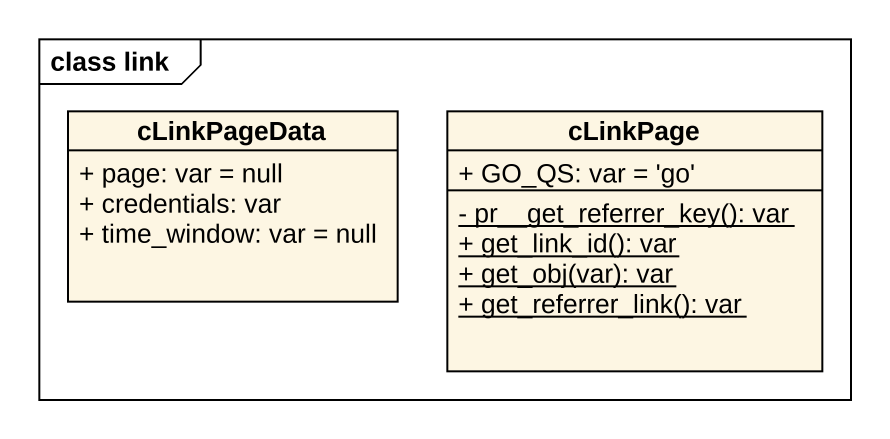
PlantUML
@startuml
mainframe class link
hide circle
hide empty members
skinparam classAttributeIconSize 0
class cLinkPageData {
  + page: var = null
  + credentials: var
  + time_window: var = null
}
class cLinkPage {
  + GO_QS: var = 'go'
  {static} - pr__get_referrer_key(): var
  {static} + get_link_id(): var
  {static} + get_obj(var): var
  {static} + get_referrer_link(): var
}
@enduml
